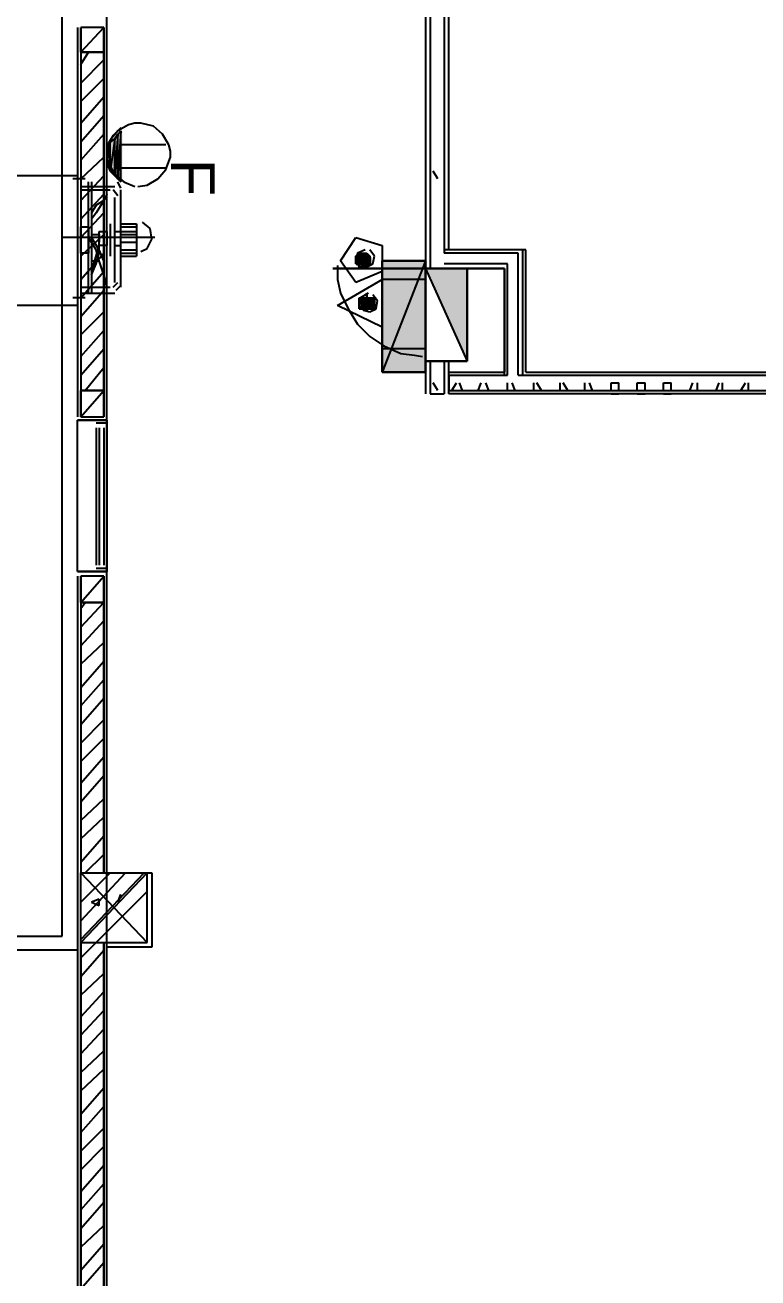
# Model space of a CAD drawing. Header units: millimetres. Extents: x 5 to 415, y 48 to 251.
# Drawn here: x 25.14 to 33.5, y 192.53 to 206.82 of the extents above; entities that cross this region are included whole.
import ezdxf

# ---------------------------------------------------------------- set-up
doc = ezdxf.new("R2010")
doc.units = ezdxf.units.MM
for name, color, linetype in [('H', 7, 'Continuous'), ('P', 7, 'Continuous'), ('T', 7, 'Continuous')]:
    doc.layers.add(name, color=color, linetype=linetype)

msp = doc.modelspace()

# ---------------------------------------------------------------- hatches: boundary and pattern name
at = {"layer": 'H', "linetype": 'Continuous'}
for points in [[(26.211, 205.07), (26.158, 205.105), (26.158, 205.528), (26.211, 205.581), (26.211, 205.07)], [(26.247, 205.017), (26.211, 205.07), (26.211, 205.581), (26.247, 205.617), (26.247, 205.017)], [(26.123, 205.14), (26.07, 205.228), (26.07, 205.405), (26.123, 205.493), (26.123, 205.14)], [(26.158, 205.105), (26.123, 205.14), (26.123, 205.493), (26.158, 205.528), (26.158, 205.105)], [(28.91, 204.082), (28.91, 204.17), (28.963, 204.223), (28.963, 204.082), (28.91, 204.082)], [(28.963, 204.047), (28.963, 204.223), (28.998, 204.223), (28.998, 204.047), (28.963, 204.047)], [(28.998, 204.047), (28.998, 204.223), (29.034, 204.223), (29.034, 204.047), (28.998, 204.047)], [(29.034, 204.082), (29.034, 204.223), (29.087, 204.17), (29.087, 204.082), (29.034, 204.082)], [(29.21, 202.865), (29.21, 204.135), (29.722, 204.135), (29.722, 202.865), (29.21, 202.865)], [(30.18, 202.988), (29.722, 204.047), (30.18, 204.047), (30.18, 202.988)], [(30.18, 202.988), (29.722, 204.047), (30.18, 204.047), (30.18, 202.988)], [(28.963, 203.588), (28.963, 203.712), (28.998, 203.712), (28.998, 203.588), (28.963, 203.588)], [(28.998, 203.588), (28.998, 203.712), (29.034, 203.712), (29.034, 203.588), (28.998, 203.588)], [(29.034, 203.588), (29.034, 203.712), (29.087, 203.712), (29.087, 203.588), (29.034, 203.588)], [(29.087, 203.588), (29.087, 203.712), (29.122, 203.712), (29.122, 203.588), (29.087, 203.588)]]:
    msp.add_hatch(color=256, dxfattribs=at).paths.add_polyline_path(points)

# ---------------------------------------------------------------- linework, layer by layer
at = {"layer": 'P'}
for points in [[(25.559, 196.427), (25.559, 224.719)], [(29.916, 212.813), (29.916, 204.258)], [(29.916, 212.813), (29.916, 204.223)], [(29.968, 204.258), (29.968, 212.866)], [(26.07, 125.942), (26.07, 212.602)], [(29.704, 212.602), (29.704, 204.047)], [(29.757, 212.654), (29.757, 204.047)], [(29.757, 212.602), (29.757, 204.047)], [(25.735, 206.798), (25.735, 202.353)], [(25.77, 206.516), (26.035, 206.798)], [(26.035, 206.798), (25.77, 206.798)], [(25.77, 206.798), (25.77, 206.516)], [(26.035, 206.798), (25.77, 206.798)], [(25.77, 206.516), (25.77, 206.798)], [(26.035, 206.798), (26.035, 202.353)], [(26.035, 206.516), (26.035, 206.798)], [(26.035, 206.798), (26.035, 206.516)], [(26.07, 202.353), (26.07, 206.798)], [(25.77, 206.375), (25.859, 206.516)], [(26.035, 206.516), (25.77, 206.516)], [(25.77, 206.516), (25.77, 202.653)], [(25.77, 206.516), (26.035, 206.516)], [(26.035, 206.516), (25.77, 206.516)], [(26.035, 202.653), (26.035, 206.516)], [(25.77, 206.163), (26.035, 206.428)], [(25.77, 205.952), (26.035, 206.216)], [(25.77, 205.705), (26.035, 206.005)], [(25.77, 205.493), (26.035, 205.793)], [(25.77, 205.281), (26.035, 205.581)], [(26.194, 205.617), (26.106, 205.511)], [(26.194, 205.617), (26.106, 205.511)], [(26.229, 205.652), (26.141, 205.564)], [(26.194, 205.581), (26.158, 205.105)], [(26.194, 205.581), (26.158, 205.105)], [(26.158, 205.528), (26.194, 205.581)], [(26.317, 205.687), (26.194, 205.617)], [(26.317, 205.687), (26.194, 205.617)], [(26.229, 205.617), (26.194, 205.07)], [(26.229, 205.617), (26.194, 205.07)], [(26.194, 205.581), (26.229, 205.617)], [(26.194, 205.07), (26.194, 205.581)], [(26.194, 205.07), (26.194, 205.581)], [(26.229, 205.034), (26.229, 205.617)], [(26.229, 205.034), (26.229, 205.617)], [(26.388, 205.705), (26.317, 205.687)], [(26.388, 205.705), (26.317, 205.687)], [(26.458, 205.705), (26.388, 205.705)], [(26.458, 205.705), (26.388, 205.705)], [(26.599, 205.669), (26.458, 205.705)], [(26.599, 205.669), (26.458, 205.705)], [(26.705, 205.581), (26.599, 205.669)], [(26.705, 205.581), (26.599, 205.669)], [(26.776, 205.458), (26.705, 205.581)], [(26.776, 205.458), (26.705, 205.581)], [(26.106, 205.511), (26.07, 205.387)], [(26.106, 205.511), (26.07, 205.387)], [(26.106, 205.493), (26.07, 205.246)], [(26.106, 205.493), (26.07, 205.246)], [(26.07, 205.405), (26.106, 205.493)], [(26.088, 205.475), (26.07, 205.387)], [(26.141, 205.564), (26.088, 205.475)], [(26.158, 205.528), (26.106, 205.158)], [(26.158, 205.528), (26.106, 205.158)], [(26.106, 205.493), (26.158, 205.528)], [(26.106, 205.158), (26.106, 205.493)], [(26.106, 205.158), (26.106, 205.493)], [(26.158, 205.105), (26.158, 205.528)], [(26.158, 205.105), (26.158, 205.528)], [(26.741, 205.458), (26.229, 205.458)], [(26.793, 205.387), (26.776, 205.458)], [(26.793, 205.387), (26.776, 205.458)], [(25.77, 205.07), (26.035, 205.317)], [(26.07, 205.246), (26.07, 205.405)], [(26.07, 205.246), (26.07, 205.405)], [(26.07, 205.405), (26.07, 205.281)], [(26.07, 205.405), (26.07, 205.281)], [(26.07, 205.37), (26.07, 205.405)], [(26.07, 205.387), (26.07, 205.317)], [(26.07, 205.387), (26.07, 205.317)], [(26.07, 205.387), (26.07, 205.299)], [(26.07, 205.281), (26.07, 205.37)], [(26.07, 205.317), (26.088, 205.246)], [(26.07, 205.317), (26.088, 205.246)], [(26.07, 205.299), (26.088, 205.211)], [(26.741, 205.176), (26.793, 205.317)], [(26.741, 205.176), (26.793, 205.317)], [(26.793, 205.317), (26.793, 205.387)], [(26.793, 205.317), (26.793, 205.387)], [(25.735, 205.246), (25.735, 203.553)], [(25.735, 205.246), (25.735, 203.553)], [(26.07, 205.281), (26.07, 205.246)], [(26.07, 205.246), (26.106, 205.158)], [(26.088, 205.246), (26.158, 205.123)], [(26.088, 205.246), (26.158, 205.123)], [(26.088, 205.211), (26.141, 205.14)], [(26.106, 205.158), (26.158, 205.105)], [(26.741, 205.193), (26.229, 205.193)], [(26.652, 205.07), (26.741, 205.176)], [(26.652, 205.07), (26.741, 205.176)], [(29.845, 205.07), (29.792, 205.158)], [(25.735, 205.105), (24.253, 205.105)], [(25.823, 205.07), (25.682, 205.07)], [(25.735, 205.105), (25.735, 203.623)], [(25.77, 204.823), (26.035, 205.105)], [(25.77, 205.105), (25.77, 203.623)], [(25.859, 203.764), (25.859, 205.034)], [(25.894, 205.034), (25.894, 203.764)], [(26.141, 205.14), (26.194, 205.07)], [(26.158, 205.123), (26.264, 205.034)], [(26.158, 205.123), (26.264, 205.034)], [(26.158, 205.105), (26.194, 205.07)], [(26.194, 205.07), (26.229, 205.034)], [(26.229, 204.964), (26.194, 205.034)], [(26.264, 205.034), (26.388, 204.982)], [(26.264, 205.034), (26.388, 204.982)], [(26.529, 204.999), (26.652, 205.07)], [(26.529, 204.999), (26.652, 205.07)], [(25.77, 204.982), (26.158, 204.982)], [(25.77, 204.946), (26.106, 204.946)], [(25.77, 204.611), (26.035, 204.893)], [(26.07, 204.893), (26.035, 204.823)], [(26.07, 204.893), (26.035, 204.823)], [(26.194, 204.876), (26.141, 204.946)], [(26.229, 203.835), (26.229, 204.946)], [(26.423, 204.982), (26.529, 204.999)], [(26.423, 204.982), (26.529, 204.999)], [(25.947, 204.77), (25.894, 204.682)], [(26.035, 204.823), (25.947, 204.77)], [(26.035, 204.823), (25.947, 204.682)], [(26.158, 203.888), (26.158, 204.858)], [(25.77, 204.399), (26.035, 204.682)], [(25.894, 204.682), (25.894, 204.558)], [(25.947, 204.682), (25.894, 204.611)], [(25.894, 204.611), (25.894, 204.47)], [(26.564, 204.505), (26.476, 204.576)], [(25.77, 204.523), (25.859, 204.523)], [(25.77, 204.223), (25.77, 204.523)], [(25.77, 204.188), (26.035, 204.435)], [(25.859, 204.523), (25.859, 204.223)], [(25.894, 204.47), (25.894, 204.399)], [(25.894, 204.435), (25.982, 204.435)], [(25.982, 204.47), (26.07, 204.47)], [(25.982, 204.311), (25.982, 204.47)], [(25.982, 204.435), (25.982, 204.347)], [(26.07, 204.223), (26.07, 204.558)], [(26.07, 204.47), (26.07, 204.311)], [(26.106, 204.558), (26.106, 204.188)], [(26.106, 204.558), (26.106, 204.223)], [(26.158, 204.47), (26.229, 204.47)], [(26.229, 204.558), (26.405, 204.558)], [(26.229, 204.523), (26.405, 204.523)], [(26.229, 204.523), (26.405, 204.523)], [(26.229, 204.47), (26.405, 204.47)], [(26.229, 204.435), (26.405, 204.435)], [(26.405, 204.558), (26.405, 204.188)], [(26.582, 204.382), (26.564, 204.505)], [(26.617, 204.399), (25.559, 204.399)], [(25.947, 204.258), (25.859, 204.399)], [(25.982, 204.258), (25.894, 204.399)], [(25.947, 204.188), (25.982, 204.311)], [(25.982, 204.223), (25.982, 204.311)], [(26.07, 204.311), (25.982, 204.311)], [(26.158, 204.311), (26.229, 204.311)], [(26.229, 204.347), (26.405, 204.347)], [(26.529, 204.276), (26.582, 204.382)], [(28.734, 204.135), (28.91, 204.399)], [(28.91, 204.399), (29.21, 204.311)], [(29.21, 204.311), (29.21, 204.011)], [(25.77, 203.923), (26.035, 204.223)], [(25.859, 204.223), (25.77, 204.223)], [(25.894, 204.223), (25.894, 204.135)], [(25.894, 204.011), (25.947, 204.188)], [(25.982, 204.135), (25.947, 204.258)], [(25.947, 204.1), (25.982, 204.223)], [(26.035, 204.135), (25.982, 204.258)], [(26.229, 204.258), (26.405, 204.258)], [(26.229, 204.258), (26.405, 204.258)], [(26.229, 204.223), (26.405, 204.223)], [(26.229, 204.188), (26.405, 204.188)], [(26.458, 204.241), (26.529, 204.276)], [(28.928, 204.223), (28.91, 204.135)], [(28.91, 204.188), (28.945, 204.223)], [(28.945, 204.1), (28.91, 204.188)], [(28.945, 204.1), (28.91, 204.188)], [(28.91, 204.188), (28.91, 204.1)], [(28.91, 204.188), (28.91, 204.1)], [(28.91, 204.1), (28.91, 204.188)], [(28.91, 204.188), (28.91, 204.188)], [(28.91, 204.1), (28.91, 204.188)], [(28.91, 204.188), (28.91, 204.188)], [(28.91, 204.188), (28.91, 204.1)], [(28.91, 204.188), (28.91, 204.1)], [(28.91, 204.1), (28.91, 204.188)], [(28.91, 204.188), (28.91, 204.188)], [(28.91, 204.1), (28.91, 204.188)], [(28.91, 204.188), (28.91, 204.135)], [(28.91, 204.135), (28.91, 204.188)], [(28.91, 204.188), (28.91, 204.135)], [(29.016, 204.258), (28.928, 204.223)], [(28.998, 204.047), (28.945, 204.223)], [(28.945, 204.223), (28.998, 204.223)], [(28.998, 204.047), (28.945, 204.223)], [(28.945, 204.223), (28.945, 204.047)], [(28.945, 204.223), (28.945, 204.047)], [(28.945, 204.047), (28.945, 204.223)], [(28.945, 204.223), (28.945, 204.223)], [(28.945, 204.047), (28.945, 204.223)], [(28.945, 204.223), (28.945, 204.223)], [(28.945, 204.223), (28.945, 204.047)], [(28.945, 204.223), (28.945, 204.047)], [(28.945, 204.047), (28.945, 204.223)], [(28.945, 204.223), (28.945, 204.223)], [(28.945, 204.047), (28.945, 204.223)], [(28.945, 204.223), (28.945, 204.1)], [(28.945, 204.223), (28.945, 204.1)], [(29.034, 204.047), (28.998, 204.223)], [(28.998, 204.223), (29.034, 204.223)], [(29.034, 204.047), (28.998, 204.223)], [(28.998, 204.223), (28.998, 204.047)], [(28.998, 204.223), (28.998, 204.047)], [(28.998, 204.047), (28.998, 204.223)], [(28.998, 204.223), (28.998, 204.223)], [(28.998, 204.047), (28.998, 204.223)], [(28.998, 204.223), (28.998, 204.223)], [(28.998, 204.223), (28.998, 204.047)], [(28.998, 204.223), (28.998, 204.047)], [(28.998, 204.047), (28.998, 204.223)], [(28.998, 204.223), (28.998, 204.047)], [(28.998, 204.047), (28.998, 204.223)], [(28.998, 204.223), (28.998, 204.223)], [(28.998, 204.223), (28.998, 204.047)], [(29.069, 204.1), (29.034, 204.223)], [(29.034, 204.223), (29.069, 204.188)], [(29.069, 204.1), (29.034, 204.223)], [(29.034, 204.223), (29.034, 204.1)], [(29.034, 204.223), (29.034, 204.1)], [(29.034, 204.047), (29.034, 204.223)], [(29.034, 204.1), (29.034, 204.223)], [(29.034, 204.223), (29.034, 204.223)], [(29.034, 204.223), (29.034, 204.1)], [(29.034, 204.223), (29.034, 204.047)], [(29.034, 204.047), (29.034, 204.223)], [(29.034, 204.223), (29.034, 204.047)], [(29.034, 204.047), (29.034, 204.223)], [(29.034, 204.223), (29.034, 204.223)], [(29.034, 204.223), (29.034, 204.047)], [(29.122, 204.188), (29.069, 204.258)], [(29.069, 204.188), (29.069, 204.188)], [(29.069, 204.188), (29.069, 204.188)], [(29.069, 204.135), (29.069, 204.188)], [(29.069, 204.188), (29.069, 204.135)], [(29.069, 204.188), (29.069, 204.135)], [(29.069, 204.135), (29.069, 204.188)], [(29.069, 204.188), (29.069, 204.1)], [(29.069, 204.1), (29.069, 204.188)], [(29.069, 204.1), (29.069, 204.188)], [(29.069, 204.188), (29.069, 204.188)], [(29.069, 204.188), (29.069, 204.1)], [(29.069, 204.188), (29.069, 204.1)], [(29.069, 204.1), (29.069, 204.188)], [(29.069, 204.188), (29.069, 204.1)], [(29.104, 204.1), (29.122, 204.188)], [(30.815, 204.258), (29.916, 204.258)], [(30.762, 204.223), (29.916, 204.223)], [(30.85, 204.258), (29.968, 204.258)], [(30.762, 202.83), (30.762, 204.223)], [(30.815, 202.83), (30.815, 204.258)], [(30.85, 202.865), (30.85, 204.258)], [(25.77, 203.712), (26.035, 204.011)], [(25.894, 204.135), (25.982, 204.135)], [(25.894, 203.976), (25.947, 204.1)], [(26.035, 203.976), (25.982, 204.135)], [(26.035, 203.976), (26.035, 204.135)], [(28.646, 204.047), (29.704, 204.047)], [(29.704, 204.047), (28.646, 204.047)], [(28.698, 204.082), (28.698, 203.923)], [(28.698, 204.082), (28.698, 203.923)], [(28.91, 203.888), (28.734, 204.135)], [(28.91, 204.135), (28.945, 204.064)], [(28.91, 204.135), (28.91, 204.1)], [(28.91, 204.135), (28.91, 204.135)], [(28.91, 204.135), (28.91, 204.135)], [(28.91, 204.1), (28.945, 204.1)], [(29.21, 204.011), (28.91, 203.888)], [(28.945, 204.1), (28.945, 204.047)], [(28.945, 204.064), (29.034, 204.064)], [(28.945, 204.047), (28.998, 204.047)], [(28.998, 204.047), (29.034, 204.047)], [(29.034, 204.064), (29.104, 204.1)], [(29.034, 204.1), (29.069, 204.1)], [(29.034, 204.1), (29.034, 204.047)], [(29.21, 202.865), (29.21, 204.135)], [(29.704, 204.135), (29.21, 202.865)], [(29.704, 204.135), (29.21, 202.865)], [(29.21, 202.865), (29.21, 204.135)], [(29.21, 204.135), (29.704, 204.135)], [(29.21, 202.865), (29.21, 204.135)], [(29.21, 204.135), (29.704, 204.135)], [(29.704, 204.135), (29.21, 204.135)], [(29.21, 204.135), (29.21, 202.865)], [(29.704, 202.865), (29.704, 204.135)], [(29.704, 204.135), (29.704, 202.865)], [(29.704, 202.865), (29.704, 204.135)], [(30.18, 204.047), (29.704, 204.047)], [(29.704, 204.047), (29.704, 202.988)], [(29.704, 204.047), (30.18, 202.988)], [(30.18, 204.047), (29.704, 204.047)], [(29.704, 202.988), (29.704, 204.047)], [(29.704, 204.047), (30.18, 204.047)], [(29.704, 204.047), (30.18, 202.988)], [(29.704, 204.047), (30.18, 202.988)], [(30.18, 204.047), (29.704, 204.047)], [(29.704, 202.988), (29.704, 204.047)], [(29.704, 204.047), (30.18, 204.047)], [(29.704, 204.047), (30.18, 202.988)], [(30.639, 204.1), (29.916, 204.1)], [(30.603, 204.047), (29.916, 204.047)], [(30.18, 204.047), (30.603, 204.047)], [(30.18, 202.988), (30.18, 204.047)], [(30.18, 202.988), (30.18, 204.047)], [(30.18, 204.047), (30.18, 202.988)], [(30.18, 202.988), (30.18, 204.047)], [(30.18, 204.047), (30.18, 202.988)], [(30.603, 204.047), (30.603, 202.865)], [(30.603, 202.83), (30.603, 204.047)], [(30.639, 202.83), (30.639, 204.1)], [(26.07, 203.835), (26.035, 203.976)], [(26.07, 203.835), (26.035, 203.976)], [(26.141, 203.835), (26.194, 203.888)], [(28.698, 203.923), (28.734, 203.764)], [(28.698, 203.623), (29.21, 203.923)], [(28.698, 203.923), (28.734, 203.764)], [(29.21, 203.923), (29.21, 203.376)], [(29.704, 203.923), (29.21, 203.923)], [(25.77, 203.835), (26.106, 203.835)], [(25.77, 203.5), (26.035, 203.8)], [(25.77, 203.764), (26.158, 203.764)], [(26.176, 203.8), (26.229, 203.853)], [(28.734, 203.764), (28.822, 203.588)], [(28.734, 203.764), (28.822, 203.588)], [(29.051, 203.764), (28.963, 203.712)], [(29.034, 203.588), (29.034, 203.764)], [(29.034, 203.764), (29.034, 203.712)], [(29.034, 203.588), (29.034, 203.764)], [(29.034, 203.764), (29.034, 203.553)], [(29.034, 203.764), (29.034, 203.553)], [(29.034, 203.712), (29.034, 203.764)], [(29.157, 203.676), (29.104, 203.747)], [(25.735, 203.623), (24.253, 203.623)], [(25.823, 203.712), (25.682, 203.712)], [(29.21, 203.376), (28.698, 203.623)], [(28.822, 203.588), (28.928, 203.412)], [(28.822, 203.588), (28.928, 203.412)], [(28.963, 203.712), (28.945, 203.623)], [(28.998, 203.588), (28.945, 203.712)], [(28.945, 203.712), (28.998, 203.712)], [(28.998, 203.588), (28.945, 203.712)], [(28.945, 203.712), (28.945, 203.588)], [(28.945, 203.712), (28.945, 203.588)], [(28.945, 203.676), (28.945, 203.712)], [(28.945, 203.588), (28.945, 203.676)], [(28.945, 203.588), (28.945, 203.676)], [(28.945, 203.676), (28.945, 203.623)], [(28.945, 203.676), (28.945, 203.676)], [(28.945, 203.676), (28.945, 203.676)], [(28.945, 203.623), (28.945, 203.676)], [(28.945, 203.676), (28.945, 203.623)], [(28.945, 203.676), (28.945, 203.623)], [(28.945, 203.623), (28.945, 203.676)], [(28.945, 203.676), (28.945, 203.676)], [(28.945, 203.676), (28.945, 203.676)], [(28.945, 203.623), (28.998, 203.57)], [(28.945, 203.623), (28.945, 203.588)], [(28.945, 203.588), (28.998, 203.588)], [(29.034, 203.588), (28.998, 203.712)], [(28.998, 203.712), (29.034, 203.712)], [(29.034, 203.588), (28.998, 203.712)], [(28.998, 203.712), (28.998, 203.588)], [(28.998, 203.712), (28.998, 203.588)], [(28.998, 203.588), (28.998, 203.712)], [(28.998, 203.712), (28.998, 203.712)], [(28.998, 203.588), (28.998, 203.712)], [(28.998, 203.712), (28.998, 203.712)], [(28.998, 203.712), (28.998, 203.588)], [(28.998, 203.712), (28.998, 203.588)], [(28.998, 203.588), (28.998, 203.712)], [(28.998, 203.712), (28.998, 203.588)], [(28.998, 203.588), (28.998, 203.712)], [(28.998, 203.712), (28.998, 203.712)], [(28.998, 203.712), (28.998, 203.588)], [(28.998, 203.588), (29.034, 203.588)], [(29.069, 203.588), (29.034, 203.712)], [(29.034, 203.712), (29.069, 203.712)], [(29.069, 203.588), (29.034, 203.712)], [(29.034, 203.712), (29.034, 203.588)], [(29.034, 203.553), (29.034, 203.712)], [(29.034, 203.712), (29.034, 203.588)], [(29.034, 203.712), (29.034, 203.588)], [(29.034, 203.553), (29.034, 203.712)], [(29.034, 203.712), (29.034, 203.588)], [(29.034, 203.588), (29.069, 203.588)], [(29.034, 203.588), (29.034, 203.553)], [(29.034, 203.553), (29.034, 203.588)], [(29.122, 203.588), (29.069, 203.712)], [(29.069, 203.712), (29.122, 203.712)], [(29.122, 203.588), (29.069, 203.712)], [(29.069, 203.712), (29.069, 203.588)], [(29.069, 203.712), (29.069, 203.588)], [(29.069, 203.588), (29.069, 203.712)], [(29.069, 203.712), (29.069, 203.712)], [(29.069, 203.588), (29.069, 203.712)], [(29.069, 203.712), (29.069, 203.712)], [(29.069, 203.712), (29.069, 203.588)], [(29.069, 203.712), (29.069, 203.588)], [(29.069, 203.588), (29.069, 203.712)], [(29.069, 203.712), (29.069, 203.588)], [(29.069, 203.588), (29.069, 203.712)], [(29.069, 203.712), (29.069, 203.712)], [(29.069, 203.712), (29.069, 203.588)], [(29.069, 203.553), (29.139, 203.588)], [(29.069, 203.588), (29.122, 203.588)], [(29.122, 203.676), (29.122, 203.712)], [(29.122, 203.712), (29.122, 203.676)], [(29.122, 203.623), (29.122, 203.712)], [(29.122, 203.712), (29.122, 203.588)], [(29.122, 203.712), (29.122, 203.588)], [(29.122, 203.623), (29.122, 203.676)], [(29.122, 203.676), (29.122, 203.623)], [(29.122, 203.676), (29.122, 203.623)], [(29.122, 203.623), (29.122, 203.676)], [(29.122, 203.676), (29.122, 203.676)], [(29.122, 203.676), (29.122, 203.676)], [(29.122, 203.623), (29.122, 203.676)], [(29.122, 203.676), (29.122, 203.623)], [(29.122, 203.588), (29.122, 203.623)], [(29.139, 203.588), (29.157, 203.676)], [(25.77, 203.288), (26.035, 203.553)], [(28.998, 203.57), (29.069, 203.553)], [(25.77, 203.041), (26.035, 203.341)], [(28.928, 203.412), (29.069, 203.271)], [(28.928, 203.412), (29.069, 203.271)], [(29.069, 203.271), (29.228, 203.165)], [(29.069, 203.271), (29.228, 203.165)], [(29.228, 203.165), (29.422, 203.077)], [(29.228, 203.165), (29.422, 203.077)], [(25.77, 202.83), (26.035, 203.129)], [(29.704, 203.129), (29.21, 203.129)], [(29.422, 203.077), (29.58, 203.059)], [(29.422, 203.077), (29.58, 203.059)], [(29.58, 203.059), (29.669, 203.041)], [(29.58, 203.059), (29.669, 203.041)], [(25.823, 202.653), (26.035, 202.918)], [(29.21, 202.865), (29.704, 202.865)], [(29.704, 202.865), (29.21, 202.865)], [(29.21, 202.865), (29.704, 202.865)], [(29.704, 202.988), (29.704, 202.618)], [(29.704, 202.988), (30.18, 202.988)], [(30.18, 202.988), (29.704, 202.988)], [(30.18, 202.988), (29.704, 202.988)], [(29.757, 202.988), (29.757, 202.618)], [(29.757, 202.988), (29.757, 202.618)], [(29.916, 202.988), (29.916, 202.618)], [(29.916, 202.988), (29.916, 202.618)], [(29.968, 202.618), (29.968, 202.988)], [(29.968, 202.865), (30.603, 202.865)], [(30.85, 202.865), (57.15, 202.865)], [(29.845, 202.653), (29.792, 202.741)], [(29.968, 202.83), (29.968, 202.653)], [(29.968, 202.83), (30.603, 202.83)], [(29.968, 202.83), (30.639, 202.83)], [(30.004, 202.653), (30.057, 202.741)], [(30.127, 202.653), (30.092, 202.741)], [(30.304, 202.653), (30.339, 202.741)], [(30.427, 202.653), (30.392, 202.741)], [(30.639, 202.653), (30.639, 202.741)], [(30.727, 202.653), (30.692, 202.741)], [(30.762, 202.83), (57.15, 202.83)], [(30.815, 202.83), (57.15, 202.83)], [(30.939, 202.653), (30.939, 202.741)], [(31.027, 202.653), (30.974, 202.741)], [(31.238, 202.653), (31.238, 202.741)], [(31.327, 202.653), (31.274, 202.741)], [(31.521, 202.653), (31.521, 202.741)], [(31.609, 202.653), (31.574, 202.741)], [(31.821, 202.83), (31.909, 202.83)], [(31.821, 202.741), (31.909, 202.741)], [(31.821, 202.653), (31.821, 202.741)], [(31.909, 202.653), (31.909, 202.741)], [(32.12, 202.83), (32.209, 202.83)], [(32.12, 202.741), (32.209, 202.741)], [(32.12, 202.653), (32.12, 202.741)], [(32.209, 202.653), (32.209, 202.741)], [(32.42, 202.83), (32.508, 202.83)], [(32.42, 202.741), (32.508, 202.741)], [(32.42, 202.653), (32.42, 202.741)], [(32.508, 202.653), (32.508, 202.741)], [(32.72, 202.653), (32.755, 202.741)], [(32.808, 202.653), (32.808, 202.741)], [(33.02, 202.653), (33.055, 202.741)], [(33.091, 202.653), (33.091, 202.741)], [(33.302, 202.653), (33.355, 202.741)], [(33.39, 202.653), (33.39, 202.741)], [(25.77, 202.653), (26.035, 202.653)], [(25.77, 202.353), (26.035, 202.653)], [(26.035, 202.653), (25.77, 202.653)], [(25.77, 202.653), (25.77, 202.353)], [(25.77, 202.653), (26.035, 202.653)], [(25.77, 202.353), (25.77, 202.653)], [(26.035, 202.353), (26.035, 202.653)], [(26.035, 202.653), (26.035, 202.353)], [(29.757, 202.618), (29.916, 202.618)], [(29.968, 202.653), (57.15, 202.653)], [(29.968, 202.653), (57.15, 202.653)], [(57.15, 202.618), (29.968, 202.618)], [(31.821, 202.618), (31.909, 202.618)], [(32.12, 202.618), (32.209, 202.618)], [(32.42, 202.618), (32.508, 202.618)], [(25.735, 202.318), (25.947, 202.318)], [(25.735, 200.589), (25.735, 202.318)], [(25.947, 202.318), (25.735, 202.318)], [(25.77, 202.353), (26.035, 202.353)], [(25.77, 202.353), (26.035, 202.353)], [(25.947, 202.318), (26.07, 202.318)], [(26.07, 202.318), (25.947, 202.318)], [(26.07, 202.318), (26.07, 200.589)], [(26.07, 202.283), (25.947, 202.283)], [(26.07, 202.283), (25.947, 202.283)], [(25.947, 202.23), (25.947, 200.66)], [(25.982, 202.23), (25.982, 200.66)], [(26.035, 202.23), (26.035, 200.66)], [(26.035, 202.23), (26.035, 200.66)], [(26.035, 202.23), (26.035, 200.66)], [(26.035, 202.23), (26.035, 200.66)], [(26.035, 202.23), (26.035, 200.66)], [(26.07, 202.23), (26.07, 200.66)], [(25.947, 200.589), (25.735, 200.589)], [(25.735, 200.589), (25.947, 200.589)], [(26.07, 200.625), (25.947, 200.625)], [(26.07, 200.589), (25.947, 200.589)], [(25.947, 200.589), (26.07, 200.589)], [(25.735, 200.537), (25.735, 196.356)], [(25.77, 200.237), (26.035, 200.537)], [(26.035, 200.537), (25.77, 200.537)], [(25.77, 200.537), (25.77, 200.237)], [(26.035, 200.537), (25.77, 200.537)], [(25.77, 200.237), (25.77, 200.537)], [(26.035, 200.537), (26.035, 197.15)], [(26.035, 200.237), (26.035, 200.537)], [(26.035, 200.537), (26.035, 200.237)], [(26.07, 197.15), (26.07, 200.537)], [(25.77, 200.166), (25.823, 200.237)], [(25.77, 199.954), (26.035, 200.237)], [(26.035, 200.237), (25.77, 200.237)], [(25.77, 200.237), (25.77, 197.15)], [(25.77, 200.237), (26.035, 200.237)], [(26.035, 200.237), (25.77, 200.237)], [(26.035, 197.15), (26.035, 200.237)], [(25.77, 199.743), (26.035, 200.025)], [(25.77, 199.531), (26.035, 199.778)], [(25.77, 199.267), (26.035, 199.566)], [(25.77, 199.055), (26.035, 199.355)], [(25.77, 198.843), (26.035, 199.143)], [(25.77, 198.632), (26.035, 198.896)], [(25.77, 198.42), (26.035, 198.684)], [(25.77, 198.173), (26.035, 198.473)], [(25.77, 197.961), (26.035, 198.261)], [(25.77, 197.75), (26.035, 197.997)], [(25.77, 197.538), (26.035, 197.785)], [(25.77, 197.273), (26.035, 197.573)], [(25.823, 197.15), (26.035, 197.362)], [(25.77, 196.815), (26.106, 197.15)], [(25.77, 196.603), (26.282, 197.15)], [(25.77, 196.391), (26.494, 197.15)], [(25.77, 197.15), (26.529, 197.15)], [(25.77, 196.356), (25.77, 197.15)], [(26.529, 197.15), (25.77, 196.356)], [(25.77, 197.15), (26.529, 196.356)], [(26.07, 197.15), (26.582, 197.15)], [(26.529, 196.356), (26.529, 197.15)], [(26.582, 197.15), (26.582, 196.303)], [(25.947, 196.356), (26.529, 196.938)], [(26.229, 196.903), (26.194, 196.815)], [(26.194, 196.815), (26.229, 196.903)], [(25.982, 196.85), (25.894, 196.815)], [(25.894, 196.815), (25.982, 196.779)], [(25.982, 196.779), (25.982, 196.85)], [(14.94, 196.427), (25.559, 196.427)], [(25.735, 196.356), (25.735, 191.823)], [(25.77, 191.823), (25.77, 196.356)], [(25.77, 196.18), (25.947, 196.356)], [(25.77, 196.356), (25.77, 191.823)], [(25.77, 196.356), (26.529, 196.356)], [(26.035, 196.356), (26.035, 191.823)], [(26.035, 191.823), (26.035, 196.356)], [(26.07, 191.823), (26.07, 196.356)], [(26.582, 196.303), (26.07, 196.303)], [(25.735, 196.268), (14.764, 196.268)], [(25.77, 195.968), (26.035, 196.268)], [(25.77, 195.756), (26.035, 196.003)], [(25.77, 195.509), (26.035, 195.792)], [(25.77, 195.298), (26.035, 195.58)], [(25.77, 195.086), (26.035, 195.368)], [(25.77, 194.874), (26.035, 195.121)], [(25.77, 194.663), (26.035, 194.91)], [(25.77, 194.398), (26.035, 194.698)], [(25.77, 194.187), (26.035, 194.486)], [(25.77, 193.975), (26.035, 194.239)], [(25.77, 193.763), (26.035, 194.028)], [(25.77, 193.516), (26.035, 193.816)], [(25.77, 193.305), (26.035, 193.604)], [(25.77, 193.093), (26.035, 193.393)], [(25.77, 192.881), (26.035, 193.128)], [(25.77, 192.617), (26.035, 192.917)], [(25.77, 192.405), (26.035, 192.705)]]:
    msp.add_lwpolyline(points, dxfattribs=at)

# ---------------------------------------------------------------- texts
at = {"layer": 'T', "insert": (27.3, 205.3), "char_height": 0.5, "attachment_point": 1, "rotation": 270}
msp.add_mtext('{\\fArial|b0|i0|c0|p18;F}', dxfattribs=at)

doc.saveas('drawing.dxf')
